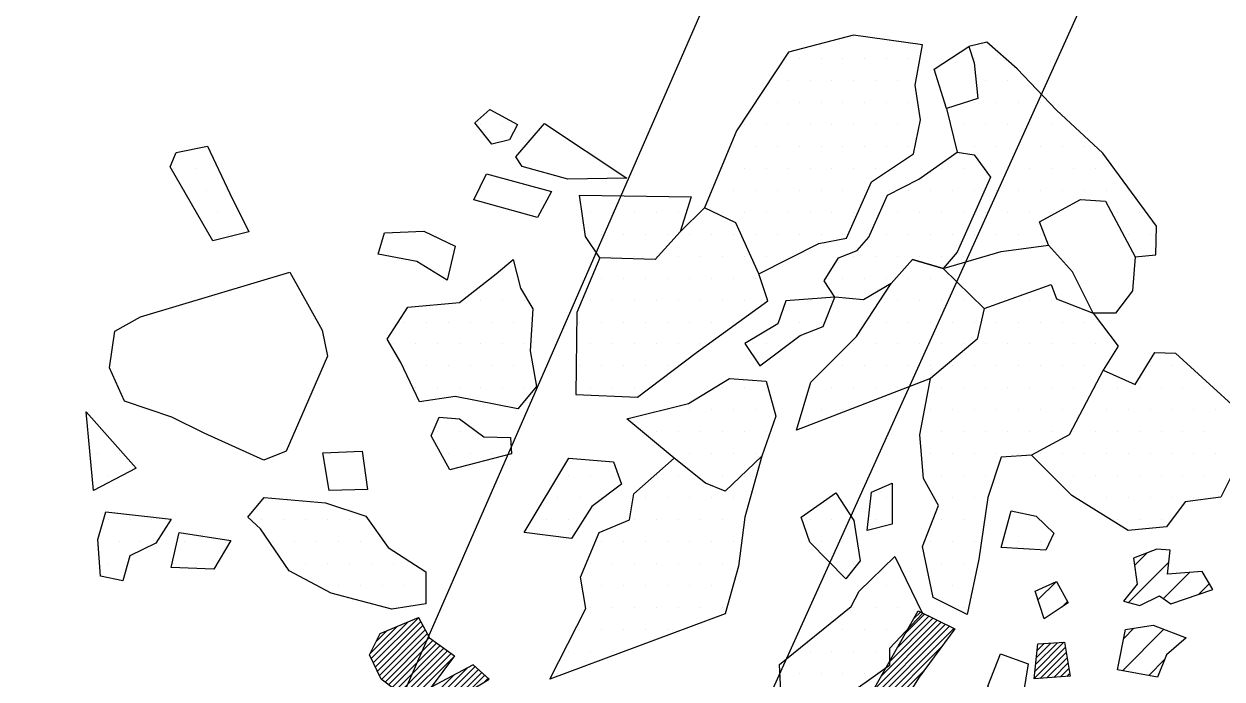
# Model space of a CAD drawing. Header units: metres. Extents: x -8.54 to -4.9, y -14.63 to -11.99.
# Drawn here: x -8.535 to -7.853, y -13.041 to -12.668 of the extents above; entities that cross this region are included whole.
import ezdxf

# ---------------------------------------------------------------- set-up
doc = ezdxf.new("R2010")
doc.units = ezdxf.units.M
doc.header["$LTSCALE"] = 25
doc.header["$MEASUREMENT"] = 0
doc.layers.get('0').update_dxf_attribs({"linetype": 'CONTINUOUS'})
for name, color, linetype in [('FEUER', 1, 'CONTINUOUS'), ('KNOCHEN', 2, 'CONTINUOUS'), ('KNOCHENSCHRAFF', 2, 'CONTINUOUS'), ('STEINE', 4, 'CONTINUOUS'), ('STEINESCHRAFF', 4, 'CONTINUOUS'), ('TPROFIL', 3, 'CONTINUOUS')]:
    doc.layers.add(name, color=color, linetype=linetype)

# ---------------------------------------------------------------- blocks, each defined once
blk = doc.blocks.new('*X8')
at = {"color": 0}
for p, q in [((-803.77, -1302.28), (-801.985, -1300.495)), ((-803.308, -1301.465), (-802.223, -1300.379)), ((-802.846, -1300.65), (-802.46, -1300.263)), ((-833.815, -1302.627), (-832.257, -1301.069)), ((-833.751, -1302.916), (-831.648, -1300.814)), ((-833.636, -1303.155), (-831.051, -1300.57)), ((-833.521, -1303.394), (-830.93, -1300.802)), ((-833.406, -1303.632), (-830.808, -1301.034)), ((-806.043, -1306.321), (-800.796, -1301.074)), ((-805.873, -1306.504), (-800.559, -1301.19)), ((-805.616, -1305.54), (-801.034, -1300.959)), ((-805.154, -1304.725), (-801.272, -1300.843)), ((-804.693, -1303.91), (-801.509, -1300.727)), ((-804.231, -1303.095), (-801.747, -1300.611)), ((-833.462, -1301.92), (-832.865, -1301.323)), ((-833.291, -1303.871), (-830.687, -1301.267)), ((-833.165, -1304.098), (-830.566, -1301.499)), ((-832.964, -1304.251), (-830.445, -1301.731)), ((-832.763, -1304.403), (-830.24, -1301.88)), ((-832.562, -1304.556), (-830.033, -1302.027)), ((-832.361, -1304.708), (-829.827, -1302.174)), ((-832.16, -1304.86), (-829.621, -1302.322)), ((-831.958, -1305.013), (-829.415, -1302.469)), ((-805.703, -1306.688), (-801.278, -1302.263)), ((-831.757, -1305.165), (-829.208, -1302.616)), ((-831.178, -1304.94), (-829.087, -1302.849)), ((-830.143, -1304.965), (-829.001, -1303.823)), ((-830.032, -1305.207), (-828.245, -1303.421)), ((-829.92, -1305.45), (-827.834, -1303.363)), ((-829.809, -1305.692), (-827.646, -1303.529)), ((-829.115, -1305.351), (-827.459, -1303.696)), ((-828.205, -1304.795), (-827.272, -1303.862)), ((-805.533, -1306.872), (-802.286, -1303.624)), ((-827.295, -1304.238), (-827.085, -1304.028))]:
    blk.add_line(p, q, dxfattribs=at)
blk = doc.blocks.new('*X12')
at = {"color": 0}
for p, q in [((-795.967, -1304.023), (-794.197, -1302.253)), ((-795.926, -1303.629), (-794.279, -1301.981)), ((-795.886, -1303.235), (-794.658, -1302.007)), ((-795.846, -1302.841), (-795.037, -1302.032)), ((-795.806, -1302.448), (-795.416, -1302.058)), ((-795.632, -1304.041), (-794.149, -1302.559)), ((-795.249, -1304.013), (-794.101, -1302.864)), ((-794.867, -1303.984), (-794.052, -1303.169)), ((-794.485, -1303.955), (-794.004, -1303.474)), ((-794.102, -1303.926), (-793.956, -1303.78))]:
    blk.add_line(p, q, dxfattribs=at)
blk = doc.blocks.new('*X31')
at = {"color": 0}
for p, q in [((-790.263, -1297.612), (-789.543, -1296.892)), ((-790.597, -1299.714), (-788.311, -1297.428)), ((-788.608, -1299.493), (-787.125, -1298.01)), ((-795.761, -1299.575), (-794.706, -1298.519)), ((-786.594, -1299.246), (-785.988, -1298.641)), ((-794.397, -1299.978), (-794.08, -1299.661)), ((-790.878, -1301.763), (-790.304, -1301.188)), ((-790.954, -1303.606), (-788.589, -1301.241)), ((-789.453, -1303.873), (-788.547, -1302.967))]:
    blk.add_line(p, q, dxfattribs=at)
blk = doc.blocks.new('*X36')
at = {"color": 0}
for p, q in [((-806.25, -1267.5), (-806.25, -1267.5)), ((-809.375, -1268.75), (-809.375, -1268.75)), ((-808.125, -1268.75), (-808.125, -1268.75)), ((-806.875, -1268.75), (-806.875, -1268.75)), ((-805.625, -1268.75), (-805.625, -1268.75)), ((-804.375, -1268.75), (-804.375, -1268.75)), ((-803.125, -1268.75), (-803.125, -1268.75)), ((-799.375, -1268.75), (-799.375, -1268.75)), ((-798.125, -1268.75), (-798.125, -1268.75)), ((-810, -1270), (-810, -1270)), ((-808.75, -1270), (-808.75, -1270)), ((-807.5, -1270), (-807.5, -1270)), ((-806.25, -1270), (-806.25, -1270)), ((-805, -1270), (-805, -1270)), ((-803.75, -1270), (-803.75, -1270)), ((-798.75, -1270), (-798.75, -1270)), ((-797.5, -1270), (-797.5, -1270)), ((-811.875, -1271.25), (-811.875, -1271.25)), ((-810.625, -1271.25), (-810.625, -1271.25)), ((-809.375, -1271.25), (-809.375, -1271.25)), ((-808.125, -1271.25), (-808.125, -1271.25)), ((-806.875, -1271.25), (-806.875, -1271.25)), ((-805.625, -1271.25), (-805.625, -1271.25)), ((-804.375, -1271.25), (-804.375, -1271.25)), ((-803.125, -1271.25), (-803.125, -1271.25)), ((-799.375, -1271.25), (-799.375, -1271.25)), ((-798.125, -1271.25), (-798.125, -1271.25)), ((-796.875, -1271.25), (-796.875, -1271.25)), ((-795.625, -1271.25), (-795.625, -1271.25)), ((-827.5, -1272.5), (-827.5, -1272.5)), ((-826.25, -1272.5), (-826.25, -1272.5)), ((-812.5, -1272.5), (-812.5, -1272.5)), ((-811.25, -1272.5), (-811.25, -1272.5)), ((-810, -1272.5), (-810, -1272.5)), ((-808.75, -1272.5), (-808.75, -1272.5)), ((-807.5, -1272.5), (-807.5, -1272.5)), ((-806.25, -1272.5), (-806.25, -1272.5)), ((-805, -1272.5), (-805, -1272.5)), ((-803.75, -1272.5), (-803.75, -1272.5)), ((-800, -1272.5), (-800, -1272.5)), ((-798.75, -1272.5), (-798.75, -1272.5)), ((-797.5, -1272.5), (-797.5, -1272.5)), ((-796.25, -1272.5), (-796.25, -1272.5)), ((-795, -1272.5), (-795, -1272.5)), ((-843.125, -1273.75), (-843.125, -1273.75)), ((-813.125, -1273.75), (-813.125, -1273.75)), ((-811.875, -1273.75), (-811.875, -1273.75)), ((-810.625, -1273.75), (-810.625, -1273.75)), ((-809.375, -1273.75), (-809.375, -1273.75)), ((-808.125, -1273.75), (-808.125, -1273.75)), ((-806.875, -1273.75), (-806.875, -1273.75)), ((-805.625, -1273.75), (-805.625, -1273.75)), ((-804.375, -1273.75), (-804.375, -1273.75)), ((-803.125, -1273.75), (-803.125, -1273.75)), ((-799.375, -1273.75), (-799.375, -1273.75)), ((-798.125, -1273.75), (-798.125, -1273.75)), ((-796.875, -1273.75), (-796.875, -1273.75)), ((-795.625, -1273.75), (-795.625, -1273.75)), ((-794.375, -1273.75), (-794.375, -1273.75)), ((-793.125, -1273.75), (-793.125, -1273.75)), ((-845, -1275), (-845, -1275)), ((-843.75, -1275), (-843.75, -1275)), ((-842.5, -1275), (-842.5, -1275)), ((-813.75, -1275), (-813.75, -1275)), ((-812.5, -1275), (-812.5, -1275)), ((-811.25, -1275), (-811.25, -1275)), ((-810, -1275), (-810, -1275)), ((-808.75, -1275), (-808.75, -1275)), ((-807.5, -1275), (-807.5, -1275)), ((-806.25, -1275), (-806.25, -1275)), ((-805, -1275), (-805, -1275)), ((-801.25, -1275), (-801.25, -1275)), ((-800, -1275), (-800, -1275)), ((-798.75, -1275), (-798.75, -1275)), ((-797.5, -1275), (-797.5, -1275)), ((-796.25, -1275), (-796.25, -1275)), ((-795, -1275), (-795, -1275)), ((-793.75, -1275), (-793.75, -1275)), ((-792.5, -1275), (-792.5, -1275)), ((-844.375, -1276.25), (-844.375, -1276.25)), ((-843.125, -1276.25), (-843.125, -1276.25)), ((-813.125, -1276.25), (-813.125, -1276.25)), ((-811.875, -1276.25), (-811.875, -1276.25)), ((-810.625, -1276.25), (-810.625, -1276.25)), ((-809.375, -1276.25), (-809.375, -1276.25)), ((-808.125, -1276.25), (-808.125, -1276.25)), ((-806.875, -1276.25), (-806.875, -1276.25)), ((-805.625, -1276.25), (-805.625, -1276.25)), ((-803.125, -1276.25), (-803.125, -1276.25)), ((-801.875, -1276.25), (-801.875, -1276.25)), ((-800.625, -1276.25), (-800.625, -1276.25)), ((-799.375, -1276.25), (-799.375, -1276.25)), ((-798.125, -1276.25), (-798.125, -1276.25)), ((-796.875, -1276.25), (-796.875, -1276.25)), ((-795.625, -1276.25), (-795.625, -1276.25)), ((-794.375, -1276.25), (-794.375, -1276.25)), ((-793.125, -1276.25), (-793.125, -1276.25)), ((-791.875, -1276.25), (-791.875, -1276.25)), ((-790.625, -1276.25), (-790.625, -1276.25)), ((-842.5, -1277.5), (-842.5, -1277.5)), ((-821.25, -1277.5), (-821.25, -1277.5)), ((-820, -1277.5), (-820, -1277.5)), ((-818.75, -1277.5), (-818.75, -1277.5)), ((-817.5, -1277.5), (-817.5, -1277.5)), ((-816.25, -1277.5), (-816.25, -1277.5)), ((-815, -1277.5), (-815, -1277.5)), ((-813.75, -1277.5), (-813.75, -1277.5)), ((-812.5, -1277.5), (-812.5, -1277.5)), ((-811.25, -1277.5), (-811.25, -1277.5)), ((-810, -1277.5), (-810, -1277.5)), ((-808.75, -1277.5), (-808.75, -1277.5)), ((-807.5, -1277.5), (-807.5, -1277.5)), ((-806.25, -1277.5), (-806.25, -1277.5)), ((-803.75, -1277.5), (-803.75, -1277.5)), ((-802.5, -1277.5), (-802.5, -1277.5)), ((-801.25, -1277.5), (-801.25, -1277.5)), ((-800, -1277.5), (-800, -1277.5)), ((-798.75, -1277.5), (-798.75, -1277.5)), ((-797.5, -1277.5), (-797.5, -1277.5)), ((-796.25, -1277.5), (-796.25, -1277.5)), ((-795, -1277.5), (-795, -1277.5)), ((-791.25, -1277.5), (-791.25, -1277.5)), ((-790, -1277.5), (-790, -1277.5)), ((-841.875, -1278.75), (-841.875, -1278.75)), ((-820.625, -1278.75), (-820.625, -1278.75)), ((-819.375, -1278.75), (-819.375, -1278.75)), ((-818.125, -1278.75), (-818.125, -1278.75)), ((-816.875, -1278.75), (-816.875, -1278.75)), ((-815.625, -1278.75), (-815.625, -1278.75)), ((-814.375, -1278.75), (-814.375, -1278.75)), ((-813.125, -1278.75), (-813.125, -1278.75)), ((-811.875, -1278.75), (-811.875, -1278.75)), ((-810.625, -1278.75), (-810.625, -1278.75)), ((-809.375, -1278.75), (-809.375, -1278.75)), ((-808.125, -1278.75), (-808.125, -1278.75)), ((-806.875, -1278.75), (-806.875, -1278.75)), ((-804.375, -1278.75), (-804.375, -1278.75)), ((-803.125, -1278.75), (-803.125, -1278.75)), ((-801.875, -1278.75), (-801.875, -1278.75)), ((-800.625, -1278.75), (-800.625, -1278.75)), ((-799.375, -1278.75), (-799.375, -1278.75)), ((-798.125, -1278.75), (-798.125, -1278.75)), ((-796.875, -1278.75), (-796.875, -1278.75)), ((-795.625, -1278.75), (-795.625, -1278.75)), ((-790.625, -1278.75), (-790.625, -1278.75)), ((-789.375, -1278.75), (-789.375, -1278.75)), ((-820, -1280), (-820, -1280)), ((-818.75, -1280), (-818.75, -1280)), ((-817.5, -1280), (-817.5, -1280)), ((-816.25, -1280), (-816.25, -1280)), ((-815, -1280), (-815, -1280)), ((-813.75, -1280), (-813.75, -1280)), ((-812.5, -1280), (-812.5, -1280)), ((-811.25, -1280), (-811.25, -1280)), ((-810, -1280), (-810, -1280)), ((-806.25, -1280), (-806.25, -1280)), ((-805, -1280), (-805, -1280)), ((-803.75, -1280), (-803.75, -1280)), ((-802.5, -1280), (-802.5, -1280)), ((-801.25, -1280), (-801.25, -1280)), ((-800, -1280), (-800, -1280)), ((-790, -1280), (-790, -1280)), ((-826.875, -1281.25), (-826.875, -1281.25)), ((-825.625, -1281.25), (-825.625, -1281.25)), ((-820.625, -1281.25), (-820.625, -1281.25)), ((-819.375, -1281.25), (-819.375, -1281.25)), ((-818.125, -1281.25), (-818.125, -1281.25)), ((-816.875, -1281.25), (-816.875, -1281.25)), ((-815.625, -1281.25), (-815.625, -1281.25)), ((-814.375, -1281.25), (-814.375, -1281.25)), ((-813.125, -1281.25), (-813.125, -1281.25)), ((-811.875, -1281.25), (-811.875, -1281.25)), ((-806.875, -1281.25), (-806.875, -1281.25)), ((-805.625, -1281.25), (-805.625, -1281.25)), ((-804.375, -1281.25), (-804.375, -1281.25)), ((-803.125, -1281.25), (-803.125, -1281.25)), ((-801.875, -1281.25), (-801.875, -1281.25)), ((-800.625, -1281.25), (-800.625, -1281.25)), ((-827.5, -1282.5), (-827.5, -1282.5)), ((-826.25, -1282.5), (-826.25, -1282.5)), ((-825, -1282.5), (-825, -1282.5)), ((-821.25, -1282.5), (-821.25, -1282.5)), ((-820, -1282.5), (-820, -1282.5)), ((-818.75, -1282.5), (-818.75, -1282.5)), ((-817.5, -1282.5), (-817.5, -1282.5)), ((-816.25, -1282.5), (-816.25, -1282.5)), ((-815, -1282.5), (-815, -1282.5)), ((-813.75, -1282.5), (-813.75, -1282.5)), ((-812.5, -1282.5), (-812.5, -1282.5)), ((-811.25, -1282.5), (-811.25, -1282.5)), ((-808.75, -1282.5), (-808.75, -1282.5)), ((-807.5, -1282.5), (-807.5, -1282.5)), ((-803.75, -1282.5), (-803.75, -1282.5)), ((-802.5, -1282.5), (-802.5, -1282.5)), ((-801.25, -1282.5), (-801.25, -1282.5)), ((-800, -1282.5), (-800, -1282.5)), ((-796.25, -1282.5), (-796.25, -1282.5)), ((-795, -1282.5), (-795, -1282.5)), ((-831.875, -1283.75), (-831.875, -1283.75)), ((-830.625, -1283.75), (-830.625, -1283.75)), ((-829.375, -1283.75), (-829.375, -1283.75)), ((-828.125, -1283.75), (-828.125, -1283.75)), ((-826.875, -1283.75), (-826.875, -1283.75)), ((-825.625, -1283.75), (-825.625, -1283.75)), ((-821.875, -1283.75), (-821.875, -1283.75)), ((-820.625, -1283.75), (-820.625, -1283.75)), ((-819.375, -1283.75), (-819.375, -1283.75)), ((-818.125, -1283.75), (-818.125, -1283.75)), ((-816.875, -1283.75), (-816.875, -1283.75)), ((-815.625, -1283.75), (-815.625, -1283.75)), ((-814.375, -1283.75), (-814.375, -1283.75)), ((-813.125, -1283.75), (-813.125, -1283.75)), ((-809.375, -1283.75), (-809.375, -1283.75)), ((-808.125, -1283.75), (-808.125, -1283.75)), ((-804.375, -1283.75), (-804.375, -1283.75)), ((-803.125, -1283.75), (-803.125, -1283.75)), ((-801.875, -1283.75), (-801.875, -1283.75)), ((-800.625, -1283.75), (-800.625, -1283.75)), ((-799.375, -1283.75), (-799.375, -1283.75)), ((-798.125, -1283.75), (-798.125, -1283.75)), ((-796.875, -1283.75), (-796.875, -1283.75)), ((-795.625, -1283.75), (-795.625, -1283.75)), ((-794.375, -1283.75), (-794.375, -1283.75)), ((-793.125, -1283.75), (-793.125, -1283.75)), ((-832.5, -1285), (-832.5, -1285)), ((-831.25, -1285), (-831.25, -1285)), ((-830, -1285), (-830, -1285)), ((-828.75, -1285), (-828.75, -1285)), ((-827.5, -1285), (-827.5, -1285)), ((-826.25, -1285), (-826.25, -1285)), ((-825, -1285), (-825, -1285)), ((-821.25, -1285), (-821.25, -1285)), ((-820, -1285), (-820, -1285)), ((-818.75, -1285), (-818.75, -1285)), ((-817.5, -1285), (-817.5, -1285)), ((-816.25, -1285), (-816.25, -1285)), ((-815, -1285), (-815, -1285)), ((-811.25, -1285), (-811.25, -1285)), ((-810, -1285), (-810, -1285)), ((-806.25, -1285), (-806.25, -1285)), ((-805, -1285), (-805, -1285)), ((-803.75, -1285), (-803.75, -1285)), ((-802.5, -1285), (-802.5, -1285)), ((-801.25, -1285), (-801.25, -1285)), ((-800, -1285), (-800, -1285)), ((-798.75, -1285), (-798.75, -1285)), ((-797.5, -1285), (-797.5, -1285)), ((-796.25, -1285), (-796.25, -1285)), ((-795, -1285), (-795, -1285)), ((-793.75, -1285), (-793.75, -1285)), ((-792.5, -1285), (-792.5, -1285)), ((-831.875, -1286.25), (-831.875, -1286.25)), ((-830.625, -1286.25), (-830.625, -1286.25)), ((-829.375, -1286.25), (-829.375, -1286.25)), ((-828.125, -1286.25), (-828.125, -1286.25)), ((-826.875, -1286.25), (-826.875, -1286.25)), ((-825.625, -1286.25), (-825.625, -1286.25)), ((-821.875, -1286.25), (-821.875, -1286.25)), ((-820.625, -1286.25), (-820.625, -1286.25)), ((-819.375, -1286.25), (-819.375, -1286.25)), ((-818.125, -1286.25), (-818.125, -1286.25)), ((-816.875, -1286.25), (-816.875, -1286.25)), ((-806.875, -1286.25), (-806.875, -1286.25)), ((-805.625, -1286.25), (-805.625, -1286.25)), ((-804.375, -1286.25), (-804.375, -1286.25)), ((-803.125, -1286.25), (-803.125, -1286.25)), ((-801.875, -1286.25), (-801.875, -1286.25)), ((-800.625, -1286.25), (-800.625, -1286.25)), ((-799.375, -1286.25), (-799.375, -1286.25)), ((-798.125, -1286.25), (-798.125, -1286.25)), ((-796.875, -1286.25), (-796.875, -1286.25)), ((-795.625, -1286.25), (-795.625, -1286.25)), ((-794.375, -1286.25), (-794.375, -1286.25)), ((-793.125, -1286.25), (-793.125, -1286.25)), ((-789.375, -1286.25), (-789.375, -1286.25)), ((-788.125, -1286.25), (-788.125, -1286.25)), ((-831.25, -1287.5), (-831.25, -1287.5)), ((-830, -1287.5), (-830, -1287.5)), ((-828.75, -1287.5), (-828.75, -1287.5)), ((-827.5, -1287.5), (-827.5, -1287.5)), ((-826.25, -1287.5), (-826.25, -1287.5)), ((-825, -1287.5), (-825, -1287.5)), ((-821.25, -1287.5), (-821.25, -1287.5)), ((-820, -1287.5), (-820, -1287.5)), ((-818.75, -1287.5), (-818.75, -1287.5)), ((-813.75, -1287.5), (-813.75, -1287.5)), ((-812.5, -1287.5), (-812.5, -1287.5)), ((-811.25, -1287.5), (-811.25, -1287.5)), ((-808.75, -1287.5), (-808.75, -1287.5)), ((-807.5, -1287.5), (-807.5, -1287.5)), ((-806.25, -1287.5), (-806.25, -1287.5)), ((-805, -1287.5), (-805, -1287.5)), ((-803.75, -1287.5), (-803.75, -1287.5)), ((-801.25, -1287.5), (-801.25, -1287.5)), ((-800, -1287.5), (-800, -1287.5)), ((-798.75, -1287.5), (-798.75, -1287.5)), ((-797.5, -1287.5), (-797.5, -1287.5)), ((-796.25, -1287.5), (-796.25, -1287.5)), ((-795, -1287.5), (-795, -1287.5)), ((-793.75, -1287.5), (-793.75, -1287.5)), ((-792.5, -1287.5), (-792.5, -1287.5)), ((-791.25, -1287.5), (-791.25, -1287.5)), ((-790, -1287.5), (-790, -1287.5)), ((-788.75, -1287.5), (-788.75, -1287.5)), ((-787.5, -1287.5), (-787.5, -1287.5)), ((-786.25, -1287.5), (-786.25, -1287.5)), ((-816.875, -1288.75), (-816.875, -1288.75)), ((-815.625, -1288.75), (-815.625, -1288.75)), ((-814.375, -1288.75), (-814.375, -1288.75)), ((-813.125, -1288.75), (-813.125, -1288.75)), ((-811.875, -1288.75), (-811.875, -1288.75)), ((-808.125, -1288.75), (-808.125, -1288.75)), ((-806.875, -1288.75), (-806.875, -1288.75)), ((-801.875, -1288.75), (-801.875, -1288.75)), ((-800.625, -1288.75), (-800.625, -1288.75)), ((-799.375, -1288.75), (-799.375, -1288.75)), ((-798.125, -1288.75), (-798.125, -1288.75)), ((-796.875, -1288.75), (-796.875, -1288.75)), ((-795.625, -1288.75), (-795.625, -1288.75)), ((-794.375, -1288.75), (-794.375, -1288.75)), ((-793.125, -1288.75), (-793.125, -1288.75)), ((-791.875, -1288.75), (-791.875, -1288.75)), ((-790.625, -1288.75), (-790.625, -1288.75)), ((-789.375, -1288.75), (-789.375, -1288.75)), ((-788.125, -1288.75), (-788.125, -1288.75)), ((-786.875, -1288.75), (-786.875, -1288.75)), ((-785.625, -1288.75), (-785.625, -1288.75)), ((-830, -1290), (-830, -1290)), ((-828.75, -1290), (-828.75, -1290)), ((-817.5, -1290), (-817.5, -1290)), ((-816.25, -1290), (-816.25, -1290)), ((-815, -1290), (-815, -1290)), ((-813.75, -1290), (-813.75, -1290)), ((-812.5, -1290), (-812.5, -1290)), ((-811.25, -1290), (-811.25, -1290)), ((-801.25, -1290), (-801.25, -1290)), ((-800, -1290), (-800, -1290)), ((-798.75, -1290), (-798.75, -1290)), ((-797.5, -1290), (-797.5, -1290)), ((-796.25, -1290), (-796.25, -1290)), ((-795, -1290), (-795, -1290)), ((-793.75, -1290), (-793.75, -1290)), ((-792.5, -1290), (-792.5, -1290)), ((-791.25, -1290), (-791.25, -1290)), ((-790, -1290), (-790, -1290)), ((-788.75, -1290), (-788.75, -1290)), ((-787.5, -1290), (-787.5, -1290)), ((-786.25, -1290), (-786.25, -1290)), ((-849.375, -1291.25), (-849.375, -1291.25)), ((-848.125, -1291.25), (-848.125, -1291.25)), ((-829.375, -1291.25), (-829.375, -1291.25)), ((-828.125, -1291.25), (-828.125, -1291.25)), ((-826.875, -1291.25), (-826.875, -1291.25)), ((-815.625, -1291.25), (-815.625, -1291.25)), ((-814.375, -1291.25), (-814.375, -1291.25)), ((-813.125, -1291.25), (-813.125, -1291.25)), ((-811.875, -1291.25), (-811.875, -1291.25)), ((-801.875, -1291.25), (-801.875, -1291.25)), ((-800.625, -1291.25), (-800.625, -1291.25)), ((-799.375, -1291.25), (-799.375, -1291.25)), ((-798.125, -1291.25), (-798.125, -1291.25)), ((-796.875, -1291.25), (-796.875, -1291.25)), ((-795.625, -1291.25), (-795.625, -1291.25)), ((-794.375, -1291.25), (-794.375, -1291.25)), ((-793.125, -1291.25), (-793.125, -1291.25)), ((-791.875, -1291.25), (-791.875, -1291.25)), ((-790.625, -1291.25), (-790.625, -1291.25)), ((-789.375, -1291.25), (-789.375, -1291.25)), ((-788.125, -1291.25), (-788.125, -1291.25)), ((-786.875, -1291.25), (-786.875, -1291.25)), ((-785.625, -1291.25), (-785.625, -1291.25)), ((-848.75, -1292.5), (-848.75, -1292.5)), ((-822.5, -1292.5), (-822.5, -1292.5)), ((-821.25, -1292.5), (-821.25, -1292.5)), ((-820, -1292.5), (-820, -1292.5)), ((-817.5, -1292.5), (-817.5, -1292.5)), ((-816.25, -1292.5), (-816.25, -1292.5)), ((-815, -1292.5), (-815, -1292.5)), ((-813.75, -1292.5), (-813.75, -1292.5)), ((-812.5, -1292.5), (-812.5, -1292.5)), ((-801.25, -1292.5), (-801.25, -1292.5)), ((-800, -1292.5), (-800, -1292.5)), ((-798.75, -1292.5), (-798.75, -1292.5)), ((-793.75, -1292.5), (-793.75, -1292.5)), ((-792.5, -1292.5), (-792.5, -1292.5)), ((-791.25, -1292.5), (-791.25, -1292.5)), ((-790, -1292.5), (-790, -1292.5)), ((-788.75, -1292.5), (-788.75, -1292.5)), ((-787.5, -1292.5), (-787.5, -1292.5)), ((-786.25, -1292.5), (-786.25, -1292.5)), ((-823.125, -1293.75), (-823.125, -1293.75)), ((-821.875, -1293.75), (-821.875, -1293.75)), ((-820.625, -1293.75), (-820.625, -1293.75)), ((-818.125, -1293.75), (-818.125, -1293.75)), ((-816.875, -1293.75), (-816.875, -1293.75)), ((-815.625, -1293.75), (-815.625, -1293.75)), ((-814.375, -1293.75), (-814.375, -1293.75)), ((-813.125, -1293.75), (-813.125, -1293.75)), ((-804.375, -1293.75), (-804.375, -1293.75)), ((-800.625, -1293.75), (-800.625, -1293.75)), ((-799.375, -1293.75), (-799.375, -1293.75)), ((-793.125, -1293.75), (-793.125, -1293.75)), ((-791.875, -1293.75), (-791.875, -1293.75)), ((-790.625, -1293.75), (-790.625, -1293.75)), ((-789.375, -1293.75), (-789.375, -1293.75)), ((-788.125, -1293.75), (-788.125, -1293.75)), ((-786.875, -1293.75), (-786.875, -1293.75)), ((-785.625, -1293.75), (-785.625, -1293.75)), ((-848.75, -1295), (-848.75, -1295)), ((-847.5, -1295), (-847.5, -1295)), ((-846.25, -1295), (-846.25, -1295)), ((-840, -1295), (-840, -1295)), ((-838.75, -1295), (-838.75, -1295)), ((-837.5, -1295), (-837.5, -1295)), ((-836.25, -1295), (-836.25, -1295)), ((-835, -1295), (-835, -1295)), ((-823.75, -1295), (-823.75, -1295)), ((-822.5, -1295), (-822.5, -1295)), ((-818.75, -1295), (-818.75, -1295)), ((-817.5, -1295), (-817.5, -1295)), ((-816.25, -1295), (-816.25, -1295)), ((-815, -1295), (-815, -1295)), ((-813.75, -1295), (-813.75, -1295)), ((-812.5, -1295), (-812.5, -1295)), ((-808.75, -1295), (-808.75, -1295)), ((-807.5, -1295), (-807.5, -1295)), ((-805, -1295), (-805, -1295)), ((-801.25, -1295), (-801.25, -1295)), ((-800, -1295), (-800, -1295)), ((-796.25, -1295), (-796.25, -1295)), ((-791.25, -1295), (-791.25, -1295)), ((-790, -1295), (-790, -1295)), ((-788.75, -1295), (-788.75, -1295)), ((-848.125, -1296.25), (-848.125, -1296.25)), ((-846.875, -1296.25), (-846.875, -1296.25)), ((-844.375, -1296.25), (-844.375, -1296.25)), ((-843.125, -1296.25), (-843.125, -1296.25)), ((-841.875, -1296.25), (-841.875, -1296.25)), ((-839.375, -1296.25), (-839.375, -1296.25)), ((-838.125, -1296.25), (-838.125, -1296.25)), ((-836.875, -1296.25), (-836.875, -1296.25)), ((-835.625, -1296.25), (-835.625, -1296.25)), ((-834.375, -1296.25), (-834.375, -1296.25)), ((-833.125, -1296.25), (-833.125, -1296.25)), ((-820.625, -1296.25), (-820.625, -1296.25)), ((-819.375, -1296.25), (-819.375, -1296.25)), ((-818.125, -1296.25), (-818.125, -1296.25)), ((-816.875, -1296.25), (-816.875, -1296.25)), ((-815.625, -1296.25), (-815.625, -1296.25)), ((-814.375, -1296.25), (-814.375, -1296.25)), ((-813.125, -1296.25), (-813.125, -1296.25)), ((-808.125, -1296.25), (-808.125, -1296.25)), ((-806.875, -1296.25), (-806.875, -1296.25)), ((-801.875, -1296.25), (-801.875, -1296.25)), ((-800.625, -1296.25), (-800.625, -1296.25)), ((-799.375, -1296.25), (-799.375, -1296.25)), ((-796.875, -1296.25), (-796.875, -1296.25)), ((-795.625, -1296.25), (-795.625, -1296.25)), ((-848.75, -1297.5), (-848.75, -1297.5)), ((-845, -1297.5), (-845, -1297.5)), ((-843.75, -1297.5), (-843.75, -1297.5)), ((-837.5, -1297.5), (-837.5, -1297.5)), ((-836.25, -1297.5), (-836.25, -1297.5)), ((-835, -1297.5), (-835, -1297.5)), ((-833.75, -1297.5), (-833.75, -1297.5)), ((-832.5, -1297.5), (-832.5, -1297.5)), ((-821.25, -1297.5), (-821.25, -1297.5)), ((-820, -1297.5), (-820, -1297.5)), ((-818.75, -1297.5), (-818.75, -1297.5)), ((-817.5, -1297.5), (-817.5, -1297.5)), ((-816.25, -1297.5), (-816.25, -1297.5)), ((-815, -1297.5), (-815, -1297.5)), ((-813.75, -1297.5), (-813.75, -1297.5)), ((-807.5, -1297.5), (-807.5, -1297.5)), ((-806.25, -1297.5), (-806.25, -1297.5)), ((-803.75, -1297.5), (-803.75, -1297.5)), ((-801.25, -1297.5), (-801.25, -1297.5)), ((-800, -1297.5), (-800, -1297.5)), ((-835.625, -1298.75), (-835.625, -1298.75)), ((-834.375, -1298.75), (-834.375, -1298.75)), ((-833.125, -1298.75), (-833.125, -1298.75)), ((-831.875, -1298.75), (-831.875, -1298.75)), ((-820.625, -1298.75), (-820.625, -1298.75)), ((-819.375, -1298.75), (-819.375, -1298.75)), ((-818.125, -1298.75), (-818.125, -1298.75)), ((-816.875, -1298.75), (-816.875, -1298.75)), ((-815.625, -1298.75), (-815.625, -1298.75)), ((-814.375, -1298.75), (-814.375, -1298.75)), ((-804.375, -1298.75), (-804.375, -1298.75)), ((-803.125, -1298.75), (-803.125, -1298.75)), ((-800.625, -1298.75), (-800.625, -1298.75)), ((-832.5, -1300), (-832.5, -1300)), ((-821.25, -1300), (-821.25, -1300)), ((-820, -1300), (-820, -1300)), ((-818.75, -1300), (-818.75, -1300)), ((-817.5, -1300), (-817.5, -1300)), ((-816.25, -1300), (-816.25, -1300)), ((-815, -1300), (-815, -1300)), ((-813.75, -1300), (-813.75, -1300)), ((-806.25, -1300), (-806.25, -1300)), ((-805, -1300), (-805, -1300)), ((-803.75, -1300), (-803.75, -1300)), ((-800, -1300), (-800, -1300)), ((-821.875, -1301.25), (-821.875, -1301.25)), ((-820.625, -1301.25), (-820.625, -1301.25)), ((-819.375, -1301.25), (-819.375, -1301.25)), ((-818.125, -1301.25), (-818.125, -1301.25)), ((-816.875, -1301.25), (-816.875, -1301.25)), ((-806.875, -1301.25), (-806.875, -1301.25)), ((-805.625, -1301.25), (-805.625, -1301.25)), ((-804.375, -1301.25), (-804.375, -1301.25)), ((-822.5, -1302.5), (-822.5, -1302.5)), ((-821.25, -1302.5), (-821.25, -1302.5)), ((-820, -1302.5), (-820, -1302.5)), ((-808.75, -1302.5), (-808.75, -1302.5)), ((-807.5, -1302.5), (-807.5, -1302.5)), ((-806.25, -1302.5), (-806.25, -1302.5)), ((-805, -1302.5), (-805, -1302.5)), ((-823.125, -1303.75), (-823.125, -1303.75)), ((-809.375, -1303.75), (-809.375, -1303.75)), ((-808.125, -1303.75), (-808.125, -1303.75)), ((-806.875, -1303.75), (-806.875, -1303.75)), ((-805.625, -1303.75), (-805.625, -1303.75))]:
    blk.add_line(p, q, dxfattribs=at)

msp = doc.modelspace()

# ---------------------------------------------------------------- linework, layer by layer
at = {"layer": 'KNOCHEN'}
for points in [[(-8.06052, -13.0631), (-8.02591, -13.00199), (-8.00504, -13.01217), (-8.02539, -13.03967), (-8.0483, -13.07634), (-8.06052, -13.0631)], [(-8.31054, -13.00564), (-8.30442, -13.01735), (-8.29016, -13.02753), (-8.3034, -13.04536), (-8.31714, -13.05198), (-8.33191, -13.04078), (-8.33853, -13.02704), (-8.33243, -13.01482), (-8.31054, -13.00564)], [(-7.95768, -13.02081), (-7.94241, -13.01979), (-7.93935, -13.03914), (-7.95971, -13.04067), (-7.95768, -13.02081)], [(-8.29779, -13.05758), (-8.2703, -13.04077), (-8.27947, -13.03262), (-8.3034, -13.04536), (-8.29779, -13.05758)]]:
    msp.add_lwpolyline(points, dxfattribs=at)
at = {"layer": 'STEINE'}
for points in [[(-8.1166, -12.81007), (-8.0825, -12.79274), (-8.06671, -12.78968), (-8.05247, -12.7576), (-8.02854, -12.74181), (-8.02447, -12.72246), (-8.02753, -12.70261), (-8.02347, -12.67969), (-8.06267, -12.6741), (-8.09984, -12.68379), (-8.12936, -12.7286), (-8.14768, -12.7724)], [(-7.99393, -12.68987), (-7.99189, -12.71023), (-8.00971, -12.71584), (-8.01684, -12.69344), (-7.99699, -12.6807), (-7.99393, -12.68987)], [(-7.90225, -12.80033), (-7.89054, -12.7993), (-7.89003, -12.78301), (-7.9206, -12.74127), (-7.94708, -12.71684), (-7.96949, -12.69342), (-7.98681, -12.67815), (-7.99699, -12.6807)], [(-8.27855, -12.72407), (-8.26989, -12.71643), (-8.25411, -12.72508), (-8.25868, -12.73374), (-8.26887, -12.73628), (-8.27855, -12.72407)], [(-8.00971, -12.71584), (-8.00359, -12.74079)], [(-8.23883, -12.72456), (-8.19198, -12.75561), (-8.22558, -12.75613), (-8.25155, -12.74901), (-8.25512, -12.74341), (-8.23883, -12.72456)], [(-8.45216, -12.74907), (-8.4486, -12.74092), (-8.43078, -12.73735), (-8.41804, -12.76433), (-8.40735, -12.78622), (-8.42771, -12.79132), (-8.45216, -12.74907)], [(-8.07129, -12.80089), (-8.0606, -12.79681), (-8.05398, -12.78917), (-8.0433, -12.76524), (-8.02548, -12.75607), (-8.00359, -12.74079), (-7.99392, -12.74231), (-7.98475, -12.75504), (-8.00357, -12.79781), (-8.01172, -12.80698), (-8.02903, -12.80189), (-8.04125, -12.81564), (-8.05703, -12.82481), (-8.07332, -12.82329), (-8.07943, -12.81413), (-8.07129, -12.80089)], [(-8.27192, -12.75309), (-8.23475, -12.76326), (-8.24289, -12.77803), (-8.27904, -12.76786), (-8.27192, -12.75309)], [(-8.15531, -12.76629), (-8.16142, -12.78615), (-8.17567, -12.80194), (-8.20724, -12.80093), (-8.21539, -12.78871), (-8.21896, -12.76529), (-8.15531, -12.76629)], [(-8.20724, -12.80093), (-8.22047, -12.83199), (-8.22096, -12.87884), (-8.18583, -12.88035), (-8.15223, -12.85488), (-8.11151, -12.82534), (-8.1166, -12.81007), (-8.12985, -12.78105), (-8.14768, -12.7724), (-8.16142, -12.78615)], [(-8.01172, -12.80698), (-7.97863, -12.7973), (-7.95164, -12.79372), (-7.95674, -12.78049), (-7.93332, -12.76775), (-7.91906, -12.76876), (-7.90225, -12.80033), (-7.90377, -12.81968), (-7.91344, -12.83241), (-7.92617, -12.83241), (-7.93789, -12.80899), (-7.95164, -12.79372)], [(-8.32995, -12.78671), (-8.30755, -12.78568), (-8.28973, -12.79434), (-8.2943, -12.81368), (-8.31162, -12.803), (-8.33351, -12.79893), (-8.32995, -12.78671)], [(-8.25663, -12.80196), (-8.25255, -12.81825), (-8.24542, -12.82996), (-8.24694, -12.85389), (-8.24337, -12.87426), (-8.25406, -12.88699), (-8.2897, -12.87987), (-8.31007, -12.88294), (-8.32076, -12.86054), (-8.32841, -12.8473), (-8.3167, -12.82897), (-8.28717, -12.82641), (-8.2663, -12.81011), (-8.25663, -12.80196)], [(-8.02903, -12.80189), (-8.01172, -12.80698), (-7.98829, -12.82988), (-7.99236, -12.8472), (-8.01883, -12.86961), (-8.09519, -12.89916), (-8.08705, -12.87167), (-8.06109, -12.84569), (-8.04125, -12.81564)], [(-8.38392, -12.80913), (-8.36558, -12.84222), (-8.36252, -12.85698), (-8.38592, -12.91096), (-8.39865, -12.91606), (-8.43277, -12.90079), (-8.4511, -12.89164), (-8.47809, -12.88248), (-8.48675, -12.86364), (-8.4837, -12.84277), (-8.46894, -12.83461), (-8.38392, -12.80913)], [(-7.98829, -12.82988), (-7.95011, -12.81613), (-7.94705, -12.82427), (-7.92617, -12.83241), (-7.91191, -12.85125), (-7.92056, -12.865), (-7.9399, -12.90166), (-7.96128, -12.91338), (-7.97859, -12.9144), (-7.98622, -12.93732), (-7.9913, -12.97245), (-7.99791, -13.00402), (-8.01726, -12.99435), (-8.02338, -12.96533), (-8.01422, -12.94191), (-8.02288, -12.92664), (-8.02493, -12.90169), (-8.01883, -12.86961), (-8.01883, -12.86961)], [(-8.07332, -12.82329), (-8.10133, -12.82534), (-8.1059, -12.83858), (-8.12474, -12.84978), (-8.11608, -12.86251), (-8.09317, -12.84519), (-8.07994, -12.8401), (-8.07332, -12.82329)], [(-7.92056, -12.865), (-7.90223, -12.87314), (-7.89103, -12.8548), (-7.87932, -12.85531), (-7.86404, -12.86905), (-7.84061, -12.89043), (-7.84061, -12.91182), (-7.85333, -12.93728), (-7.87369, -12.93983), (-7.88438, -12.95409), (-7.90628, -12.95613), (-7.93836, -12.93628), (-7.96128, -12.91338)], [(-8.16494, -12.91497), (-8.19194, -12.89257), (-8.15681, -12.88391), (-8.13339, -12.86964), (-8.11251, -12.87116), (-8.10691, -12.89102), (-8.11505, -12.91394), (-8.13592, -12.9338), (-8.14712, -12.92922), (-8.16494, -12.91497)], [(-8.49998, -12.88859), (-8.47146, -12.92066), (-8.49589, -12.9334), (-8.49998, -12.88859)], [(-8.29886, -12.89159), (-8.28715, -12.8926), (-8.2734, -12.90278), (-8.25812, -12.90329), (-8.25761, -12.91245), (-8.29274, -12.92163), (-8.30344, -12.90228), (-8.29886, -12.89159)], [(-8.36148, -12.93336), (-8.36505, -12.91198), (-8.34264, -12.91095), (-8.33958, -12.93284), (-8.36148, -12.93336)], [(-8.22502, -12.91499), (-8.19957, -12.91702), (-8.19498, -12.92974), (-8.21178, -12.94248), (-8.22348, -12.96081), (-8.25047, -12.95726), (-8.22502, -12.91499)], [(-8.11505, -12.91394), (-8.12471, -12.94856), (-8.12826, -12.97657), (-8.13589, -13.00355), (-8.23568, -13.04075), (-8.21532, -13.00052), (-8.21838, -12.9827), (-8.2077, -12.95724), (-8.19039, -12.95011), (-8.18785, -12.93534), (-8.16494, -12.91497)], [(-8.05241, -12.93428), (-8.0407, -12.92919), (-8.0407, -12.95261), (-8.05495, -12.95618), (-8.05241, -12.93428)], [(-8.09263, -12.94855), (-8.07278, -12.9348), (-8.06259, -12.95058), (-8.05902, -12.97349), (-8.06716, -12.98368), (-8.08754, -12.96281), (-8.09263, -12.94855)], [(-8.4078, -12.94865), (-8.39864, -12.93744), (-8.36351, -12.94049), (-8.34059, -12.94812), (-8.32786, -12.96594), (-8.30647, -12.97968), (-8.30647, -12.99801), (-8.32581, -13.00107), (-8.36044, -12.99191), (-8.38437, -12.97919), (-8.40067, -12.95527), (-8.4078, -12.94865)], [(-8.48876, -12.94562), (-8.45159, -12.94968), (-8.46024, -12.96343), (-8.47501, -12.97056), (-8.47908, -12.98482), (-8.49181, -12.98228), (-8.49334, -12.9614), (-8.48876, -12.94562)], [(-7.97298, -12.94495), (-7.95872, -12.948), (-7.94854, -12.95767), (-7.95311, -12.96735), (-7.97857, -12.96583), (-7.97298, -12.94495)], [(-8.44701, -12.95732), (-8.41747, -12.96189), (-8.42714, -12.97819), (-8.45158, -12.97717), (-8.44701, -12.95732)], [(-8.03916, -12.97094), (-8.02337, -13.00352), (-8.0422, -13.02338), (-8.0422, -13.03306), (-8.07071, -13.05343), (-8.09158, -13.06464), (-8.10329, -13.06312), (-8.10483, -13.03257), (-8.0641, -12.99946), (-8.05952, -12.9908), (-8.03916, -12.97094)], [(-7.85789, -12.98972), (-7.86401, -12.97954), (-7.88386, -12.98107), (-7.88234, -12.96733), (-7.88998, -12.96682), (-7.90322, -12.97192), (-7.90117, -12.98668), (-7.90881, -12.99636), (-7.89964, -12.9989), (-7.88844, -12.9933), (-7.88182, -12.99788), (-7.85789, -12.98972)], [(-7.95922, -12.99077), (-7.947, -12.98517), (-7.94038, -12.99739), (-7.95412, -13.00655), (-7.95922, -12.99077)], [(-7.892, -13.0101), (-7.87316, -13.01722), (-7.88436, -13.0269), (-7.88945, -13.03963), (-7.91236, -13.03556), (-7.90779, -13.01265), (-7.892, -13.0101)], [(-7.97906, -13.02642), (-7.96328, -13.03202), (-7.96938, -13.07071), (-7.97854, -13.07021), (-7.98211, -13.05239), (-7.98619, -13.04475), (-7.97906, -13.02642)]]:
    msp.add_lwpolyline(points, dxfattribs=at)
at = {"layer": 'TPROFIL'}
for points in [[(-7.85922, -11.99685), (-8.53542, -13.5439)], [(-8.35008, -13.5805), (-7.63722, -12.0034)]]:
    msp.add_lwpolyline(points, dxfattribs=at)

# ---------------------------------------------------------------- block references
at = {"layer": 'FEUER', "xscale": 0.01, "yscale": 0.01, "zscale": 0.01}
msp.add_blockref('*X31', (0, 0), dxfattribs=at)
at = {"layer": 'KNOCHENSCHRAFF', "xscale": 0.01, "yscale": 0.01, "zscale": 0.01}
for name in ['*X12', '*X8']:
    msp.add_blockref(name, (0, 0), dxfattribs=at)
at = {"layer": 'STEINESCHRAFF', "xscale": 0.01, "yscale": 0.01, "zscale": 0.01}
msp.add_blockref('*X36', (0, 0), dxfattribs=at)

doc.saveas('drawing.dxf')
